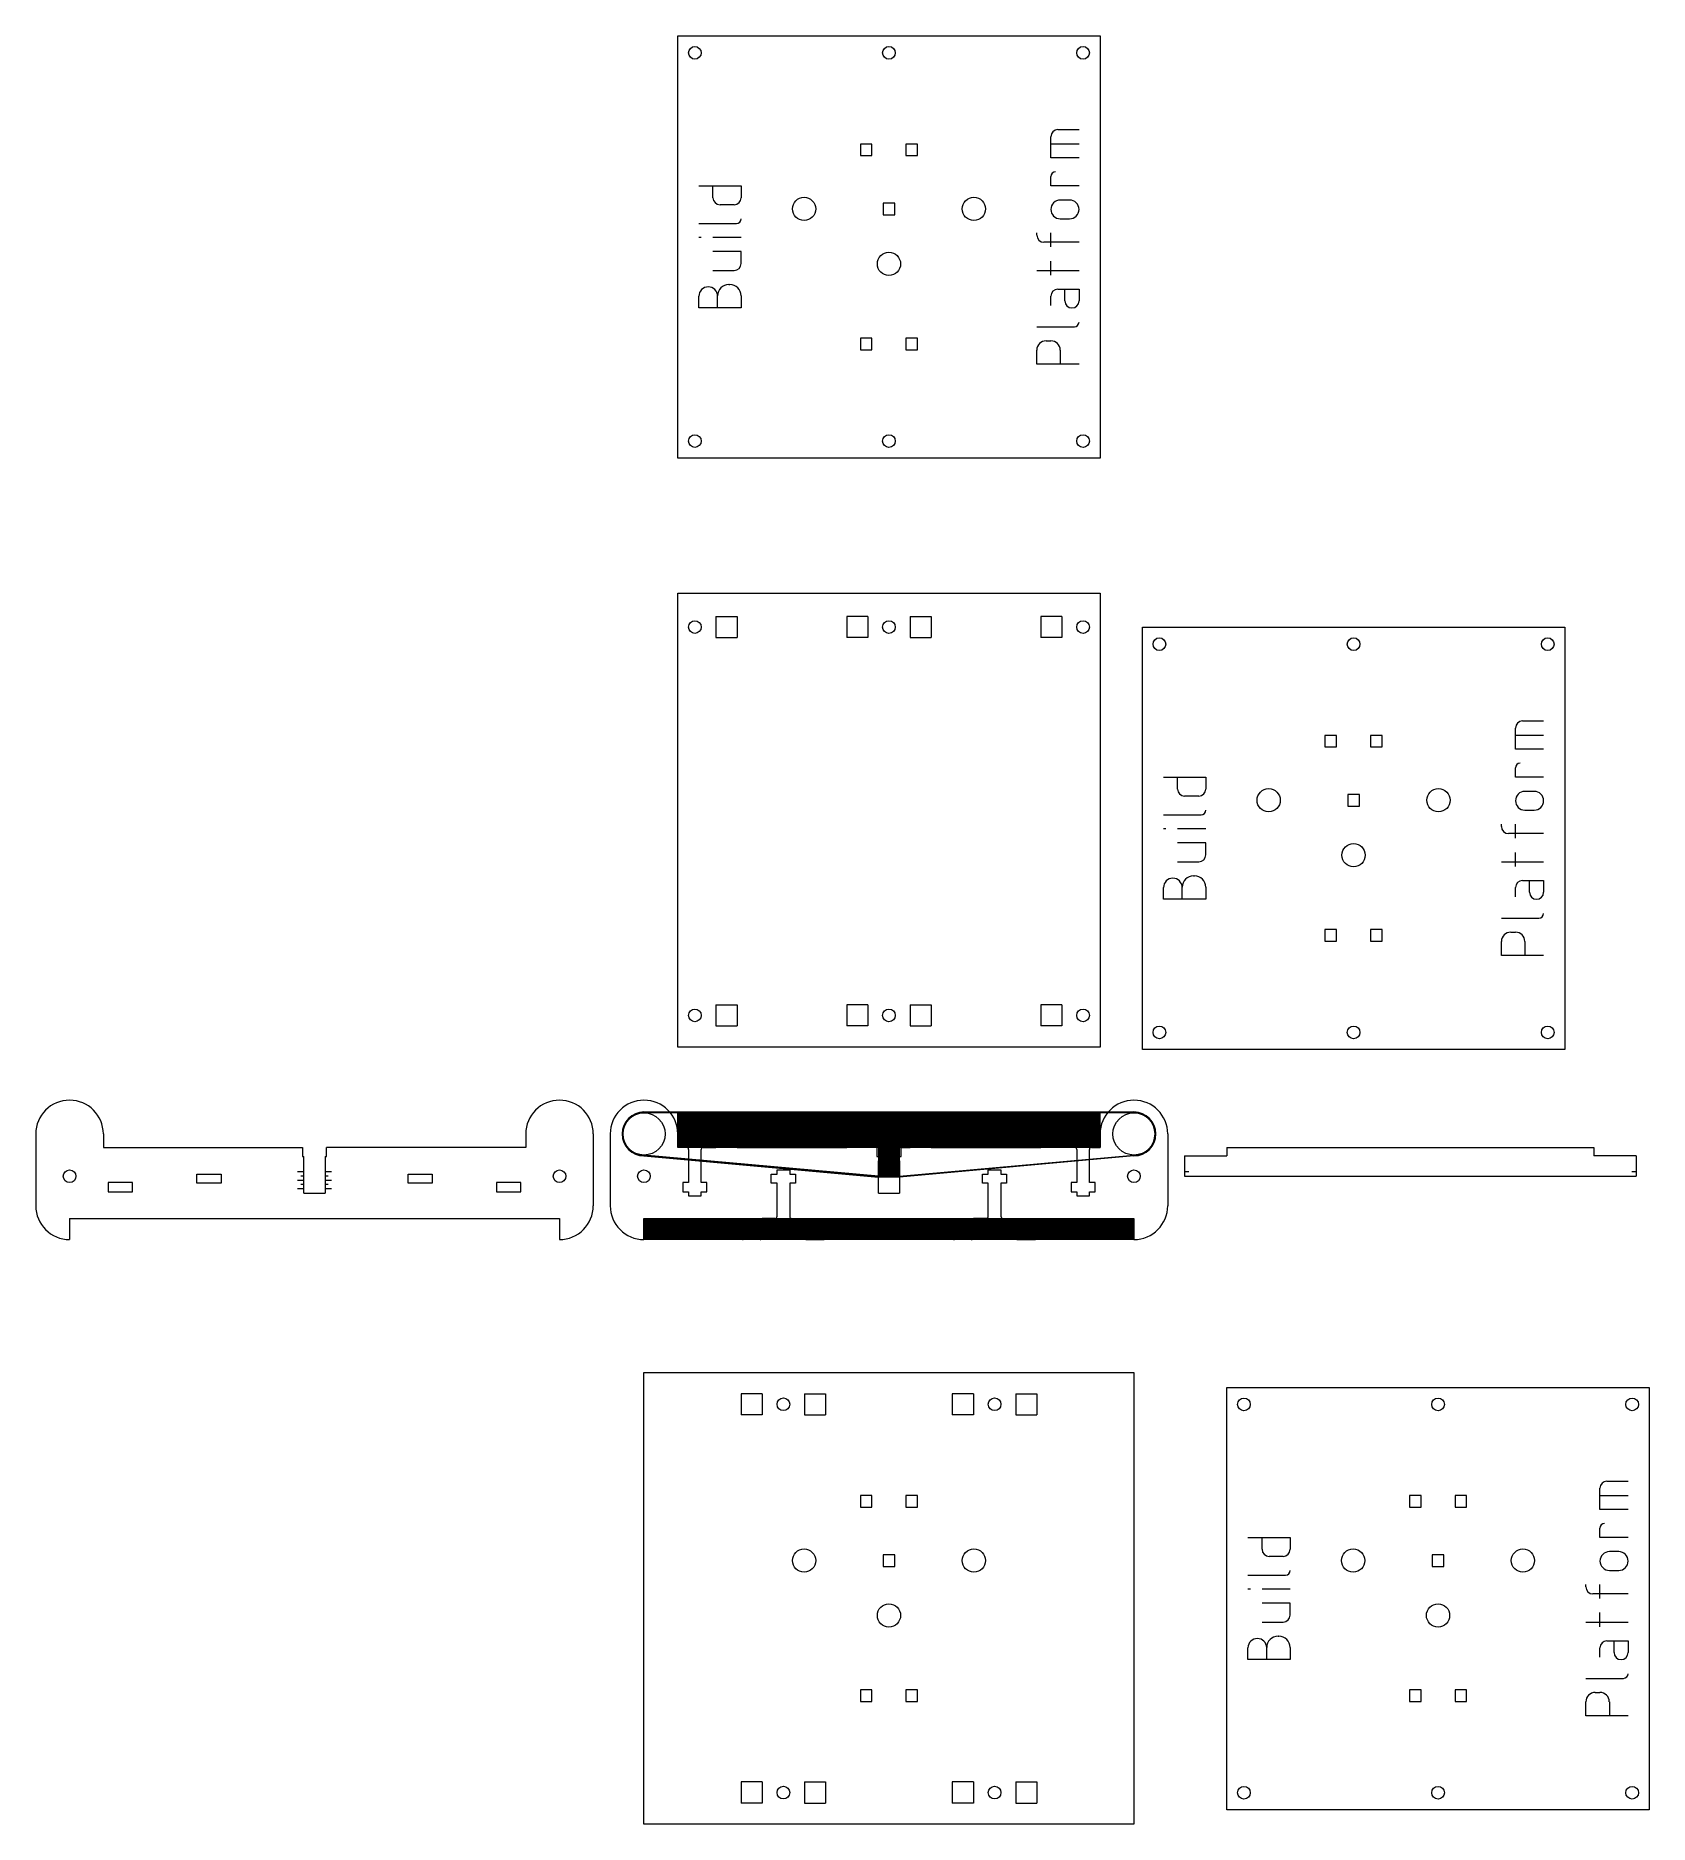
# Model space of a CAD drawing. Header units: millimetres. Extents: x -202 to 180, y -233 to 190.
import ezdxf

# ---------------------------------------------------------------- set-up
doc = ezdxf.new("R2010")
doc.units = ezdxf.units.MM
doc.layers.get('0').update_dxf_attribs({"linetype": 'CONTINUOUS', "lineweight": 25, "true_color": 0x000000})
for name, color, linetype, lineweight, true_color in [('1 bottom', 7, 'CONTINUOUS', 0, 0x000000), ('2 top', 7, 'CONTINUOUS', 0, 0x000000), ('3 side', 7, 'CONTINUOUS', 0, 0x000000), ('4 side cover', 7, 'CONTINUOUS', 0, 0x000000), ('5 tension bar', 7, 'CONTINUOUS', 0, 0x000000), ('drawings, 5 tension bar', 4, 'CONTINUOUS', 0, 0x00ffff), ('drawings, aluminum', 2, 'CONTINUOUS', 0, 0xffff00), ('drawings, build platform', 2, 'CONTINUOUS', 0, 0xffff00), ('drawings, conveyor belt', 6, 'CONTINUOUS', 0, 0xff00ff), ('drawings, PCB', 3, 'CONTINUOUS', 0, 0x00ff00), ('drawings, plywood', 4, 'CONTINUOUS', 0, 0x00ffff), ('etching, 4 side cover', 4, 'CONTINUOUS', 0, 0x00ffff)]:
    doc.layers.add(name, color=color, linetype=linetype, lineweight=lineweight, true_color=true_color)
pattern_1 = [(45, (0, 0), (-0.08838835, 0.08838835), [])]

# ---------------------------------------------------------------- blocks, each defined once
blk = doc.blocks.new('holes-20')
for p, q in [((-5, 2.5), (-10, 2.5)), ((-10, 2.5), (-10, -2.5)), ((-5, 2.5), (-5, -2.5)), ((5, 2.5), (10, 2.5)), ((5, 2.5), (5, -2.5)), ((10, 2.5), (10, -2.5)), ((-5, -2.5), (-10, -2.5)), ((5, -2.5), (10, -2.5))]:
    blk.add_line(p, q)
blk.add_circle((0, 0), 1.5)
blk = doc.blocks.new('tabs-with-bolt-20')
for p, q in [((-2.86, 8.33), (-2.86, 10.5)), ((-2.86, 10.5), (-1.5, 10.5)), ((-1.5, 11.5), (1.5, 11.5)), ((-1.5, 10.5), (-1.5, 11.5)), ((1.5, 11.5), (1.5, 10.5)), ((1.5, 10.5), (2.86, 10.5)), ((2.86, 10.5), (2.86, 8.33)), ((-1.5, 8.33), (-2.86, 8.33)), ((-1.5, 0.5), (-1.5, 8.33)), ((2.86, 8.33), (1.5, 8.33)), ((1.5, 8.33), (1.5, 0.5)), ((-10, -4.5), (-10, 0)), ((-5, 0), (-5, -4.5)), ((-2, 0), (-5, 0)), ((2, 0), (5, 0)), ((5, 0), (5, -4.5)), ((10, -4.5), (10, 0)), ((-5.5, -5), (-9.5, -5)), ((5.5, -5), (9.5, -5))]:
    blk.add_line(p, q)
for centre, start, end in [((-2, 0.5), 270, 0), ((2, 0.5), 180, 270), ((-9.5, -4.5), 180, 270), ((-5.5, -4.5), 270, 0), ((5.5, -4.5), 180, 270), ((9.5, -4.5), 270, 0)]:
    blk.add_arc(centre, 0.5, start, end)

msp = doc.modelspace()

# ---------------------------------------------------------------- hatches: boundary and pattern name
at = {"layer": 'drawings, 5 tension bar'}
h = msp.add_hatch(dxfattribs=at)
h.set_pattern_fill('ansi31', color=256, style=0)
h.set_pattern_definition(pattern_1)
h.paths.add_polyline_path([(2.5, -80), (-2.5, -80), (-2.5, -76.34), (-2.5, -76.34), (-2.5, -75.34), (-2.5, -75.34), (-2.5, -73.17), (2.5, -73.17), (2.5, -73.17), (2.5, -73.17), (2.5, -76.34), (2.5, -76.34)])
at = {"layer": 'drawings, aluminum'}
h = msp.add_hatch(dxfattribs=at)
h.set_pattern_fill('ansi31', color=256, style=0)
h.set_pattern_definition(pattern_1)
h.paths.add_polyline_path([(-50, -66.52), (-50, -65), (50, -65), (50, -66.52)])
at = {"layer": 'drawings, PCB'}
h = msp.add_hatch(dxfattribs=at)
h.set_pattern_fill('ansi31', color=256, style=0)
h.set_pattern_definition(pattern_1)
h.paths.add_polyline_path([(-50, -68.17), (-50, -66.52), (50, -66.52), (50, -68.17)])
at = {"layer": 'drawings, plywood'}
h = msp.add_hatch(dxfattribs=at)
h.set_pattern_fill('ansi31', color=256, style=0)
h.set_pattern_definition(pattern_1)
edge = h.paths.add_edge_path()
edge.add_line((-50, -73.17), (-50, -68.17))
edge.add_line((-50, -68.17), (50, -68.17))
edge.add_line((50, -68.17), (50, -73.17))
edge.add_line((50, -73.17), (-50, -73.17))
edge.add_line((-58, -95), (-58, -90))
edge.add_line((-58, -90), (58, -90))
edge.add_line((58, -90), (58, -95))
edge.add_line((58, -95), (-58, -95))

# ---------------------------------------------------------------- linework, layer by layer
at = {"layer": '1 bottom'}
for p, q in [((-58, -126.5), (58, -126.5)), ((-58, -233.42), (-58, -126.5)), ((58, -126.5), (58, -233.42)), ((-4.03, -155.63), (-6.77, -155.63)), ((-6.77, -155.63), (-6.77, -158.37)), ((-4.03, -158.37), (-4.03, -155.63)), ((6.77, -155.63), (4.03, -155.63)), ((4.03, -155.63), (4.03, -158.37)), ((6.77, -158.37), (6.77, -155.63)), ((-6.77, -158.37), (-4.03, -158.37)), ((4.03, -158.37), (6.77, -158.37)), ((1.37, -169.63), (-1.37, -169.63)), ((-1.37, -169.63), (-1.37, -172.37)), ((-1.37, -172.37), (1.37, -172.37)), ((1.37, -172.37), (1.37, -169.63)), ((-4.03, -201.63), (-6.77, -201.63)), ((-6.77, -201.63), (-6.77, -204.37)), ((-4.03, -204.37), (-4.03, -201.63)), ((6.77, -201.63), (4.03, -201.63)), ((4.03, -201.63), (4.03, -204.37)), ((6.77, -204.37), (6.77, -201.63)), ((-6.77, -204.37), (-4.03, -204.37)), ((4.03, -204.37), (6.77, -204.37)), ((58, -233.42), (-58, -233.42))]:
    msp.add_line(p, q, dxfattribs=at)
for centre in [(-20.1, -171), (20.1, -171), (0, -184)]:
    msp.add_circle(centre, 2.75, dxfattribs=at)
at = {"layer": '2 top'}
for p, q in [((-50, 58), (50, 58)), ((-50, -49.42), (-50, 58)), ((50, 58), (50, -49.42)), ((-40.96, 52.5), (-35.96, 52.5)), ((-40.96, 52.5), (-40.96, 47.5)), ((-35.96, 52.5), (-35.96, 47.5)), ((40.96, 52.5), (35.96, 52.5)), ((35.96, 52.5), (35.96, 47.5)), ((40.96, 52.5), (40.96, 47.5)), ((-40.96, 47.5), (-35.96, 47.5)), ((40.96, 47.5), (35.96, 47.5)), ((-40.96, -39.42), (-35.96, -39.42)), ((-40.96, -39.42), (-40.96, -44.42)), ((-35.96, -39.42), (-35.96, -44.42)), ((40.96, -39.42), (35.96, -39.42)), ((35.96, -39.42), (35.96, -44.42)), ((40.96, -39.42), (40.96, -44.42)), ((-40.96, -44.42), (-35.96, -44.42)), ((40.96, -44.42), (35.96, -44.42)), ((50, -49.42), (-50, -49.42))]:
    msp.add_line(p, q, dxfattribs=at)
for centre in [(-45.96, 50), (45.96, 50), (-45.96, -41.92), (45.96, -41.92)]:
    msp.add_circle(centre, 1.5, dxfattribs=at)
at = {"layer": '3 side'}
for p, q in [((-66, -70), (-66, -87)), ((-50, -70), (-50, -73.17)), ((-40.96, -73.17), (-40.96, -68.67)), ((-40.46, -68.17), (-36.46, -68.17)), ((-35.96, -68.67), (-35.96, -73.17)), ((-10, -68.67), (-10, -73.17)), ((-5.5, -68.17), (-9.5, -68.17)), ((-5, -73.17), (-5, -68.67)), ((5, -73.17), (5, -68.67)), ((5.5, -68.17), (9.5, -68.17)), ((10, -68.67), (10, -73.17)), ((35.96, -68.67), (35.96, -73.17)), ((40.46, -68.17), (36.46, -68.17)), ((40.96, -73.17), (40.96, -68.67)), ((50, -70), (50, -73.17)), ((66, -70), (66, -87)), ((-47.96, -73.17), (-50, -73.17)), ((-47.46, -73.67), (-47.46, -81.5)), ((-44.46, -81.5), (-44.46, -73.67)), ((-43.96, -73.17), (-40.96, -73.17)), ((-35.96, -73.17), (-10, -73.17)), ((-2.86, -73.17), (-5, -73.17)), ((-2.86, -73.17), (-2.86, -75.34)), ((-2.86, -75.34), (-2.5, -75.34)), ((-2.5, -75.34), (-2.5, -76.34)), ((2.5, -76.34), (2.5, -75.34)), ((2.5, -75.34), (2.86, -75.34)), ((2.86, -75.34), (2.86, -73.17)), ((2.86, -73.17), (5, -73.17)), ((10, -73.17), (35.96, -73.17)), ((43.96, -73.17), (40.96, -73.17)), ((44.46, -73.67), (44.46, -81.5)), ((47.46, -81.5), (47.46, -73.67)), ((47.96, -73.17), (50, -73.17)), ((-2.5, -84), (-2.5, -76.34)), ((2.5, -76.34), (2.5, -84)), ((-48.82, -81.5), (-48.82, -83.67)), ((-47.46, -81.5), (-48.82, -81.5)), ((-48.82, -83.67), (-47.46, -83.67)), ((-47.46, -83.67), (-47.46, -84.67)), ((-47.46, -84.67), (-44.46, -84.67)), ((-43.1, -81.5), (-44.46, -81.5)), ((-44.46, -84.67), (-44.46, -83.67)), ((-44.46, -83.67), (-43.1, -83.67)), ((-43.1, -83.67), (-43.1, -81.5)), ((-2.5, -84), (2.5, -84)), ((43.1, -81.5), (43.1, -83.67)), ((44.46, -81.5), (43.1, -81.5)), ((43.1, -83.67), (44.46, -83.67)), ((44.46, -83.67), (44.46, -84.67)), ((44.46, -84.67), (47.46, -84.67)), ((48.82, -81.5), (47.46, -81.5)), ((47.46, -84.67), (47.46, -83.67)), ((47.46, -83.67), (48.82, -83.67)), ((48.82, -83.67), (48.82, -81.5)), ((-58, -90), (-35, -90)), ((-58, -90), (-58, -95)), ((-15, -90), (15, -90)), ((35, -90), (58, -90)), ((58, -90), (58, -95))]:
    msp.add_line(p, q, dxfattribs=at)
for centre, radius in [((-58, -70), 5), ((58, -70), 5), ((-58, -80), 1.5), ((58, -80), 1.5)]:
    msp.add_circle(centre, radius, dxfattribs=at)
for centre, radius, start, end in [((-58, -70), 8, 0, 180), ((58, -70), 8, 0, 180), ((-40.46, -68.67), 0.5, 90, 180), ((-36.46, -68.67), 0.5, 0, 90), ((-9.5, -68.67), 0.5, 90, 180), ((-5.5, -68.67), 0.5, 0, 90), ((5.5, -68.67), 0.5, 90, 180), ((9.5, -68.67), 0.5, 0, 90), ((36.46, -68.67), 0.5, 90, 180), ((40.46, -68.67), 0.5, 0, 90), ((-47.96, -73.67), 0.5, 0, 90), ((-43.96, -73.67), 0.5, 90, 180), ((43.96, -73.67), 0.5, 0, 90), ((47.96, -73.67), 0.5, 90, 180), ((-58, -87), 8, 180, 270), ((58, -87), 8, 270, 0)]:
    msp.add_arc(centre, radius, start, end, dxfattribs=at)
at = {"layer": '4 side cover'}
for p, q in [((-202, -70), (-202, -87)), ((-186, -70), (-186, -73.17)), ((-86, -70), (-86, -73.17)), ((-70, -70), (-70, -87)), ((-186, -73.17), (-138.86, -73.17)), ((-138.86, -73.17), (-138.86, -75.34)), ((-138.86, -75.34), (-138.5, -75.34)), ((-138.5, -84), (-138.5, -75.34)), ((-133.5, -75.34), (-133.5, -84)), ((-133.5, -75.34), (-133.14, -75.34)), ((-133.14, -75.34), (-133.14, -73.17)), ((-86, -73.17), (-133.14, -73.17)), ((-163.86, -81.67), (-163.86, -79.5)), ((-163.86, -79.5), (-158.14, -79.5)), ((-158.14, -79.5), (-158.14, -81.67)), ((-113.86, -81.67), (-113.86, -79.5)), ((-113.86, -79.5), (-108.14, -79.5)), ((-108.14, -79.5), (-108.14, -81.67)), ((-184.82, -81.5), (-184.82, -83.67)), ((-179.1, -81.5), (-184.82, -81.5)), ((-184.82, -83.67), (-179.1, -83.67)), ((-179.1, -83.67), (-179.1, -81.5)), ((-158.14, -81.67), (-163.86, -81.67)), ((-138.5, -84), (-133.5, -84)), ((-108.14, -81.67), (-113.86, -81.67)), ((-92.9, -81.5), (-92.9, -83.67)), ((-87.18, -81.5), (-92.9, -81.5)), ((-92.9, -83.67), (-87.18, -83.67)), ((-87.18, -83.67), (-87.18, -81.5)), ((-194, -90), (-194, -95)), ((-194, -90), (-78, -90)), ((-78, -90), (-78, -95))]:
    msp.add_line(p, q, dxfattribs=at)
for centre in [(-194, -80), (-78, -80)]:
    msp.add_circle(centre, 1.5, dxfattribs=at)
for centre, start, end in [((-194, -70), 0, 180), ((-78, -70), 0, 180), ((-194, -87), 180, 270), ((-78, -87), 270, 0)]:
    msp.add_arc(centre, 8, start, end, dxfattribs=at)
at = {"layer": '5 tension bar'}
for p, q in [((70, -75.2), (70, -80)), ((70, -75.2), (80, -75.2)), ((80, -73.17), (80, -75.2)), ((80, -73.17), (166.92, -73.17)), ((166.92, -73.17), (166.92, -75.2)), ((176.92, -75.2), (166.92, -75.2)), ((176.92, -75.2), (176.92, -80)), ((71, -79), (70, -79)), ((70, -80), (176.92, -80)), ((176.92, -79), (175.92, -79))]:
    msp.add_line(p, q, dxfattribs=at)
at = {"layer": 'drawings, 5 tension bar'}
for p, q in [((2.83, -73.17), (-2.86, -73.17)), ((-2.5, -73.17), (-2.5, -80)), ((2.5, -80), (2.5, -73.17)), ((2.5, -80), (-2.5, -80))]:
    msp.add_line(p, q, dxfattribs=at)
at = {"layer": 'drawings, aluminum'}
for p, q in [((-50, -66.52), (-50, -65)), ((50, -65), (-50, -65)), ((-50, -66.52), (50, -66.52)), ((50, -66.52), (50, -65))]:
    msp.add_line(p, q, dxfattribs=at)
at = {"layer": 'drawings, build platform'}
for p, q in [((-50, 90), (-50, 190)), ((-50, 190), (50, 190)), ((50, 190), (50, 90)), ((38.33, 161.11), (38.33, 166.11)), ((40, 167.78), (45, 167.78)), ((-4.03, 164.37), (-6.77, 164.37)), ((-6.77, 164.37), (-6.77, 161.63)), ((-6.77, 161.63), (-4.03, 161.63)), ((-4.03, 161.63), (-4.03, 164.37)), ((6.77, 164.37), (4.03, 164.37)), ((4.03, 164.37), (4.03, 161.63)), ((4.03, 161.63), (6.77, 161.63)), ((6.77, 161.63), (6.77, 164.37)), ((38.33, 164.44), (45, 164.44)), ((45, 161.11), (38.33, 161.11)), ((-45, 154.44), (-35, 154.44)), ((-41.67, 151.67), (-41.67, 154.44)), ((-35, 154.44), (-35, 151.67)), ((38.33, 154.44), (38.33, 156.67)), ((45, 154.44), (38.33, 154.44)), ((-36.67, 150), (-40, 150)), ((1.37, 150.37), (-1.37, 150.37)), ((-1.37, 150.37), (-1.37, 147.63)), ((1.37, 147.63), (1.37, 150.37)), ((42.78, 151.11), (40.56, 151.11)), ((-45, 145.56), (-36.11, 145.56)), ((-1.37, 147.63), (1.37, 147.63)), ((40.56, 146.67), (42.78, 146.67)), ((-44.44, 142.22), (-45, 142.22)), ((-35, 142.22), (-41.67, 142.22)), ((35, 142.78), (35, 143.33)), ((45, 141.11), (36.67, 141.11)), ((38.33, 140), (38.33, 143.33)), ((-35, 138.89), (-41.67, 138.89)), ((-35, 136.11), (-35, 138.89)), ((38.33, 133.33), (38.33, 136.67)), ((-41.67, 134.44), (-36.67, 134.44)), ((35, 134.44), (45, 134.44)), ((-45, 125.56), (-45, 128.33)), ((-40.56, 125.56), (-40.56, 128.44)), ((-37.89, 131.11), (-37.67, 131.11)), ((-35, 128.44), (-35, 125.56)), ((38.33, 126.11), (38.33, 128.33)), ((40, 130), (45, 130)), ((41.67, 127.22), (41.67, 130)), ((45, 130), (45, 127.22)), ((-35, 125.56), (-45, 125.56)), ((35, 121.11), (43.89, 121.11)), ((-4.03, 118.37), (-6.77, 118.37)), ((-6.77, 118.37), (-6.77, 115.63)), ((-6.77, 115.63), (-4.03, 115.63)), ((-4.03, 115.63), (-4.03, 118.37)), ((6.77, 118.37), (4.03, 118.37)), ((4.03, 118.37), (4.03, 115.63)), ((4.03, 115.63), (6.77, 115.63)), ((6.77, 115.63), (6.77, 118.37)), ((35, 112.22), (35, 115.56)), ((37.22, 117.78), (38.33, 117.78)), ((40.56, 115.56), (40.56, 112.22)), ((45, 112.22), (35, 112.22)), ((50, 90), (-50, 90)), ((60, -50), (60, 50)), ((60, 50), (160, 50)), ((160, 50), (160, -50)), ((148.33, 21.11), (148.33, 26.11)), ((150, 27.78), (155, 27.78)), ((105.97, 24.37), (103.23, 24.37)), ((103.23, 24.37), (103.23, 21.63)), ((103.23, 21.63), (105.97, 21.63)), ((105.97, 21.63), (105.97, 24.37)), ((116.77, 24.37), (114.03, 24.37)), ((114.03, 24.37), (114.03, 21.63)), ((114.03, 21.63), (116.77, 21.63)), ((116.77, 21.63), (116.77, 24.37)), ((148.33, 24.44), (155, 24.44)), ((155, 21.11), (148.33, 21.11)), ((65, 14.44), (75, 14.44)), ((68.33, 11.67), (68.33, 14.44)), ((75, 14.44), (75, 11.67)), ((148.33, 14.44), (148.33, 16.67)), ((155, 14.44), (148.33, 14.44)), ((73.33, 10), (70, 10)), ((111.37, 10.37), (108.63, 10.37)), ((108.63, 10.37), (108.63, 7.63)), ((111.37, 7.63), (111.37, 10.37)), ((152.78, 11.11), (150.56, 11.11)), ((65, 5.56), (73.89, 5.56)), ((108.63, 7.63), (111.37, 7.63)), ((150.56, 6.67), (152.78, 6.67)), ((65.56, 2.22), (65, 2.22)), ((75, 2.22), (68.33, 2.22)), ((145, 2.78), (145, 3.33)), ((155, 1.11), (146.67, 1.11)), ((148.33, 0), (148.33, 3.33)), ((75, -1.11), (68.33, -1.11)), ((75, -3.89), (75, -1.11)), ((148.33, -6.67), (148.33, -3.33)), ((68.33, -5.56), (73.33, -5.56)), ((145, -5.56), (155, -5.56)), ((65, -14.44), (65, -11.67)), ((69.44, -14.44), (69.44, -11.56)), ((72.11, -8.89), (72.33, -8.89)), ((75, -11.56), (75, -14.44)), ((148.33, -13.89), (148.33, -11.67)), ((150, -10), (155, -10)), ((151.67, -12.78), (151.67, -10)), ((155, -10), (155, -12.78)), ((75, -14.44), (65, -14.44)), ((145, -18.89), (153.89, -18.89)), ((105.97, -21.63), (103.23, -21.63)), ((103.23, -21.63), (103.23, -24.37)), ((103.23, -24.37), (105.97, -24.37)), ((105.97, -24.37), (105.97, -21.63)), ((116.77, -21.63), (114.03, -21.63)), ((114.03, -21.63), (114.03, -24.37)), ((114.03, -24.37), (116.77, -24.37)), ((116.77, -24.37), (116.77, -21.63)), ((145, -27.78), (145, -24.44)), ((147.22, -22.22), (148.33, -22.22)), ((150.56, -24.44), (150.56, -27.78)), ((155, -27.78), (145, -27.78)), ((160, -50), (60, -50)), ((80, -230), (80, -130)), ((80, -130), (180, -130)), ((180, -130), (180, -230)), ((170, -152.22), (175, -152.22)), ((125.97, -155.63), (123.23, -155.63)), ((123.23, -155.63), (123.23, -158.37)), ((125.97, -158.37), (125.97, -155.63)), ((136.77, -155.63), (134.03, -155.63)), ((134.03, -155.63), (134.03, -158.37)), ((136.77, -158.37), (136.77, -155.63)), ((168.33, -158.89), (168.33, -153.89)), ((168.33, -155.56), (175, -155.56)), ((123.23, -158.37), (125.97, -158.37)), ((134.03, -158.37), (136.77, -158.37)), ((175, -158.89), (168.33, -158.89)), ((168.33, -165.56), (168.33, -163.33)), ((85, -165.56), (95, -165.56)), ((88.33, -168.33), (88.33, -165.56)), ((95, -165.56), (95, -168.33)), ((175, -165.56), (168.33, -165.56)), ((172.78, -168.89), (170.56, -168.89)), ((93.33, -170), (90, -170)), ((131.37, -169.63), (128.63, -169.63)), ((128.63, -169.63), (128.63, -172.37)), ((128.63, -172.37), (131.37, -172.37)), ((131.37, -172.37), (131.37, -169.63)), ((170.56, -173.33), (172.78, -173.33)), ((85, -174.44), (93.89, -174.44)), ((85.56, -177.78), (85, -177.78)), ((95, -177.78), (88.33, -177.78)), ((165, -177.22), (165, -176.67)), ((168.33, -180), (168.33, -176.67)), ((95, -181.11), (88.33, -181.11)), ((95, -183.89), (95, -181.11)), ((175, -178.89), (166.67, -178.89)), ((88.33, -185.56), (93.33, -185.56)), ((165, -185.56), (175, -185.56)), ((168.33, -186.67), (168.33, -183.33)), ((92.11, -188.89), (92.33, -188.89)), ((170, -190), (175, -190)), ((171.67, -192.78), (171.67, -190)), ((175, -190), (175, -192.78)), ((85, -194.44), (85, -191.67)), ((95, -194.44), (85, -194.44)), ((89.44, -194.44), (89.44, -191.56)), ((95, -191.56), (95, -194.44)), ((168.33, -193.89), (168.33, -191.67)), ((165, -198.89), (173.89, -198.89)), ((125.97, -201.63), (123.23, -201.63)), ((123.23, -201.63), (123.23, -204.37)), ((125.97, -204.37), (125.97, -201.63)), ((136.77, -201.63), (134.03, -201.63)), ((134.03, -201.63), (134.03, -204.37)), ((136.77, -204.37), (136.77, -201.63)), ((167.22, -202.22), (168.33, -202.22)), ((123.23, -204.37), (125.97, -204.37)), ((134.03, -204.37), (136.77, -204.37)), ((165, -207.78), (165, -204.44)), ((170.56, -204.44), (170.56, -207.78)), ((175, -207.78), (165, -207.78)), ((180, -230), (80, -230))]:
    msp.add_line(p, q, dxfattribs=at)
for centre, radius in [((-45.96, 185.96), 1.5), ((0, 185.96), 1.5), ((45.96, 185.96), 1.5), ((-20.1, 149), 2.75), ((20.1, 149), 2.75), ((0, 136), 2.75), ((-45.96, 94.04), 1.5), ((0, 94.04), 1.5), ((45.96, 94.04), 1.5), ((64.04, 45.96), 1.5), ((110, 45.96), 1.5), ((155.96, 45.96), 1.5), ((89.9, 9), 2.75), ((130.1, 9), 2.75), ((110, -4), 2.75), ((64.04, -45.96), 1.5), ((110, -45.96), 1.5), ((155.96, -45.96), 1.5), ((84.04, -134.04), 1.5), ((130, -134.04), 1.5), ((175.96, -134.04), 1.5), ((109.9, -171), 2.75), ((150.1, -171), 2.75), ((130, -184), 2.75), ((84.04, -225.96), 1.5), ((130, -225.96), 1.5), ((175.96, -225.96), 1.5)]:
    msp.add_circle(centre, radius, dxfattribs=at)
for centre, radius, start, end in [((40, 166.11), 1.67, 90, 180), ((39.44, 156.67), 1.11, 90, 180), ((-40, 151.67), 1.67, 180, 270), ((-36.67, 151.67), 1.67, 270, 360), ((40.56, 148.89), 2.22, 90, 270), ((42.78, 148.89), 2.22, 270, 90), ((-36.11, 146.67), 1.11, 270, 360), ((36.67, 142.78), 1.67, 180, 270), ((-36.67, 136.11), 1.67, 270, 360), ((-42.78, 128.33), 2.22, 360, 180), ((-37.89, 128.44), 2.67, 90, 180), ((-37.67, 128.44), 2.67, 360, 90), ((40, 128.33), 1.67, 90, 180), ((43.33, 127.22), 1.67, 180, 360), ((43.89, 122.22), 1.11, 270, 360), ((37.22, 115.56), 2.22, 90, 180), ((38.33, 115.56), 2.22, 360, 90), ((150, 26.11), 1.67, 90, 180), ((149.44, 16.67), 1.11, 90, 180), ((70, 11.67), 1.67, 180, 270), ((73.33, 11.67), 1.67, 270, 360), ((150.56, 8.89), 2.22, 90, 270), ((152.78, 8.89), 2.22, 270, 90), ((73.89, 6.67), 1.11, 270, 360), ((146.67, 2.78), 1.67, 180, 270), ((73.33, -3.89), 1.67, 270, 360), ((67.22, -11.67), 2.22, 360, 180), ((72.11, -11.56), 2.67, 90, 180), ((72.33, -11.56), 2.67, 360, 90), ((150, -11.67), 1.67, 90, 180), ((153.33, -12.78), 1.67, 180, 360), ((153.89, -17.78), 1.11, 270, 360), ((147.22, -24.44), 2.22, 90, 180), ((148.33, -24.44), 2.22, 360, 90), ((170, -153.89), 1.67, 90, 180), ((169.44, -163.33), 1.11, 90, 180), ((90, -168.33), 1.67, 180, 270), ((93.33, -168.33), 1.67, 270, 360), ((170.56, -171.11), 2.22, 90, 270), ((172.78, -171.11), 2.22, 270, 90), ((93.89, -173.33), 1.11, 270, 360), ((166.67, -177.22), 1.67, 180, 270), ((93.33, -183.89), 1.67, 270, 360), ((87.22, -191.67), 2.22, 360, 180), ((92.11, -191.56), 2.67, 90, 180), ((92.33, -191.56), 2.67, 360, 90), ((170, -191.67), 1.67, 90, 180), ((173.33, -192.78), 1.67, 180, 360), ((173.89, -197.78), 1.11, 270, 360), ((167.22, -204.44), 2.22, 90, 180), ((168.33, -204.44), 2.22, 360, 90)]:
    msp.add_arc(centre, radius, start, end, dxfattribs=at)
at = {"layer": 'drawings, conveyor belt'}
for p, q in [((-58, -64.8), (58, -64.8)), ((58, -64.9), (-58, -64.9)), ((58, -65), (-58, -65)), ((-2.5, -80), (-58, -75)), ((-2.5, -80.1), (-58, -75.1)), ((-58, -75.2), (-2.5, -80.2)), ((2.5, -80), (58, -75)), ((2.5, -80.1), (58, -75.1)), ((58, -75.2), (2.5, -80.2)), ((2.5, -80), (-2.5, -80)), ((2.5, -80.1), (-2.5, -80.1)), ((2.5, -80.2), (-2.5, -80.2))]:
    msp.add_line(p, q, dxfattribs=at)
for centre, radius, start, end in [((-58, -70), 5.2, 90, 270), ((-58, -70), 5.1, 90, 270), ((-58, -70), 5, 90, 270), ((58, -70), 5.2, 270, 90), ((58, -70), 5.1, 270, 90), ((58, -70), 5, 270, 90)]:
    msp.add_arc(centre, radius, start, end, dxfattribs=at)
at = {"layer": 'drawings, PCB'}
for p, q in [((-50, -68.17), (-50, -66.52)), ((50, -66.52), (-50, -66.52)), ((50, -68.17), (50, -66.52)), ((-50, -68.17), (50, -68.17))]:
    msp.add_line(p, q, dxfattribs=at)
at = {"layer": 'drawings, plywood'}
for p, q in [((-50, -73.17), (-50, -68.17)), ((-50, -68.17), (50, -68.17)), ((50, -68.17), (50, -73.17)), ((50, -73.17), (-50, -73.17)), ((-58, -95), (-58, -90)), ((-58, -90), (58, -90)), ((58, -90), (58, -95)), ((58, -95), (-58, -95))]:
    msp.add_line(p, q, dxfattribs=at)
at = {"layer": 'etching, 4 side cover'}
for p, q in [((-138.5, -79), (-140, -79)), ((-138.5, -80), (-139.25, -80)), ((-132, -79), (-133.5, -79)), ((-132.75, -80), (-133.5, -80)), ((-138.5, -81), (-140, -81)), ((-138.5, -83), (-140, -83)), ((-138.5, -82), (-139.25, -82)), ((-132, -81), (-133.5, -81)), ((-132.75, -82), (-133.5, -82)), ((-132, -83), (-133.5, -83))]:
    msp.add_line(p, q, dxfattribs=at)

# ---------------------------------------------------------------- block references
at = {"layer": '1 bottom', "rotation": 360}
for p in [(-25, -134), (25, -134), (-25, -225.92), (25, -225.92)]:
    msp.add_blockref('holes-20', p, dxfattribs=at)
at = {"layer": '2 top', "rotation": 360}
for p in [(0, 50), (0, -41.92)]:
    msp.add_blockref('holes-20', p, dxfattribs=at)
at = {"layer": '3 side'}
for p in [(-25, -90), (25, -90)]:
    msp.add_blockref('tabs-with-bolt-20', p, dxfattribs=at)

doc.saveas('drawing.dxf')
